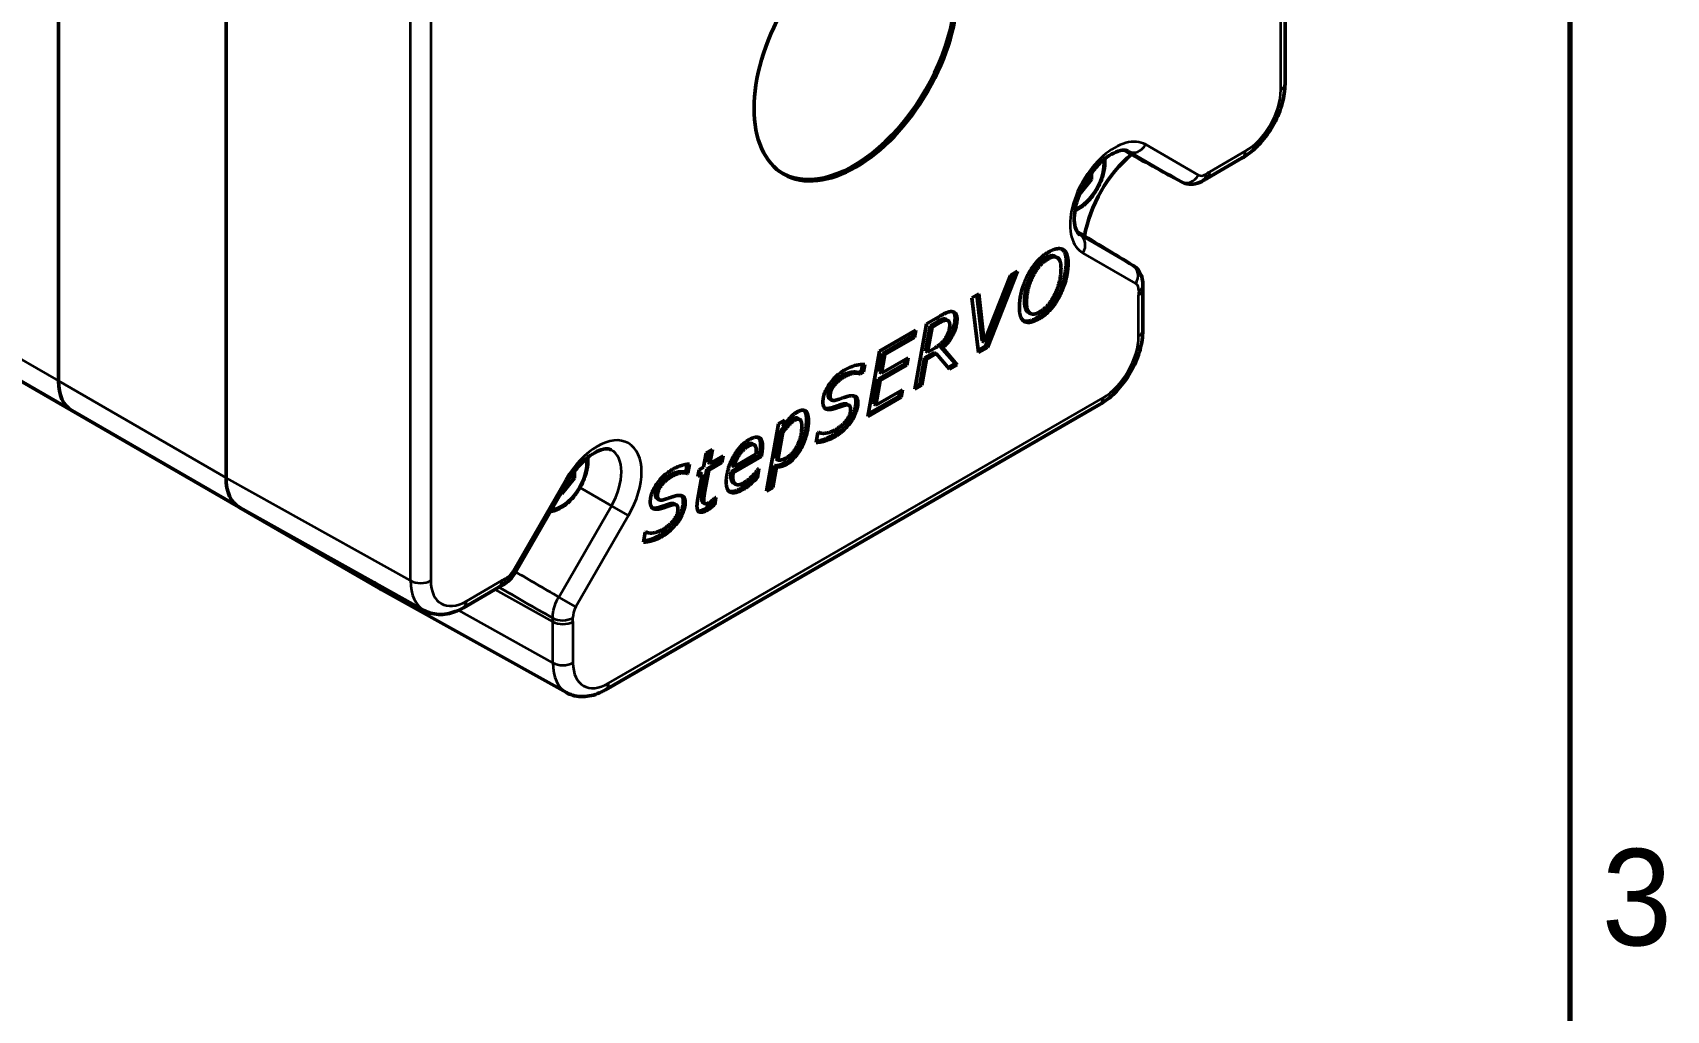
# Model space of a CAD drawing. Header units: millimetres. Extents: x 872 to 2958, y -144 to 589.
# Drawn here: x 1551.3 to 1665.1, y 367.2 to 435.2 of the extents above; entities that cross this region are included whole.
import ezdxf

# ---------------------------------------------------------------- set-up
doc = ezdxf.new("R2010")
doc.units = ezdxf.units.MM
doc.header["$LTSCALE"] = 2
doc.layers.get('0').update_dxf_attribs({"lineweight": 25})
for name, color, linetype, lineweight in [('경계(ISO)', 7, 'Continuous', 70), ('외형선(ISO)', 7, 'Continuous', 50), ('좁은 외형선(ISO)', 7, 'Continuous', 35)]:
    doc.layers.add(name, color=color, linetype=linetype, lineweight=lineweight)
doc.styles.get("Standard").update_dxf_attribs({"font": ''})
doc.styles.get('Standard').set_extended_font_data('Gulim')

# ---------------------------------------------------------------- blocks, each defined once
blk = doc.blocks.new('경계 Default Border')
at = {"layer": '경계(ISO)', "flags": 128}
blk.add_lwpolyline([(10, 10), (10, 287), (410, 287), (410, 10), (10, 10)], dxfattribs=at)
at = {"layer": '경계(ISO)', "insert": (411.157, 183.793), "char_height": 3.5, "attachment_point": 7}
blk.add_mtext('3', dxfattribs=at)

msp = doc.modelspace()

# ---------------------------------------------------------------- linework, layer by layer
at = {"layer": '외형선(ISO)', "color": 0}
for p, q in [((1638.5068, 471.4073), (1638.5068, 431.6553)), ((1553.1186, 450.983), (1553.1186, 410.9747)), ((1553.1186, 450.983), (1553.1186, 410.9747)), ((1564.7859, 404.2385), (1564.7859, 444.2471)), ((1564.7859, 444.247), (1564.7859, 404.2386)), ((1522.5844, 427.0818), (1554.0506, 408.9147)), ((1627.286, 427.0378), (1627.3228, 427.0165)), ((1633.0569, 425.0738), (1635.532, 426.5028)), ((1625.0355, 425.4676), (1625.0355, 424.9984)), ((1625.0355, 424.9984), (1624.1825, 423.9371)), ((1624.8009, 425.1338), (1625.0355, 424.9984)), ((1624.0578, 421.3614), (1624.021, 421.3826)), ((1619.894, 418.614), (1617.79, 413.3167)), ((1619.3976, 418.3274), (1619.894, 418.614)), ((1622.6503, 419.5661), (1622.5088, 419.6478)), ((1617.5736, 413.685), (1619.3976, 418.3274)), ((1619.6685, 418.4837), (1617.6486, 413.3984)), ((1616.6933, 416.766), (1617.1811, 417.0476)), ((1617.1638, 412.9551), (1616.6933, 416.766)), ((1617.0575, 416.9763), (1617.4322, 413.7666)), ((1617.1811, 417.0476), (1617.5736, 413.685)), ((1628.6073, 417.3669), (1628.6073, 414.5089)), ((1613.5546, 414.9539), (1614.5157, 415.5088)), ((1614.3281, 415.1172), (1613.7971, 414.8106)), ((1615.05, 415.1822), (1614.9086, 415.2638)), ((1620.7745, 415.6786), (1620.633, 415.7603)), ((1610.2687, 413.0568), (1612.8071, 414.5223)), ((1612.5733, 414.0907), (1610.5054, 412.8968)), ((1612.7148, 414.0091), (1610.6468, 412.8152)), ((1612.6329, 414.4217), (1612.5733, 414.0907)), ((1612.7148, 414.0091), (1612.5733, 414.0907)), ((1612.8071, 414.5223), (1612.7148, 414.0091)), ((1612.7378, 410.3998), (1613.5546, 414.9539)), ((1613.7971, 414.8106), (1613.4854, 413.0609)), ((1613.9385, 414.7289), (1613.6268, 412.9793)), ((1613.9385, 414.7289), (1613.7971, 414.8106)), ((1614.4695, 415.0355), (1613.9385, 414.7289)), ((1609.452, 408.5027), (1610.2687, 413.0568)), ((1610.5054, 412.8968), (1610.2745, 411.6071)), ((1610.6468, 412.8152), (1610.5054, 412.8968)), ((1614.0712, 412.966), (1613.3988, 412.5777)), ((1613.6268, 412.9793), (1613.4854, 413.0609)), ((1614.2127, 412.8843), (1613.5402, 412.4961)), ((1613.6268, 412.9793), (1614.1232, 413.2659)), ((1614.2127, 412.8843), (1614.0712, 412.966)), ((1615.142, 411.7879), (1614.2127, 412.8843)), ((1614.6744, 413.2809), (1614.533, 413.3626)), ((1614.533, 413.3626), (1615.5518, 412.1878)), ((1614.6744, 413.2809), (1615.6933, 412.1061)), ((1617.6486, 413.3984), (1617.1449, 413.1076)), ((1617.79, 413.3167), (1617.1638, 412.9551)), ((1617.5736, 413.685), (1617.4322, 413.7666)), ((1617.79, 413.3167), (1617.6486, 413.3984)), ((1609.0277, 411.6937), (1608.7809, 411.5513)), ((1609.1007, 412.1345), (1609.0277, 411.6937)), ((1609.1691, 411.6121), (1609.0277, 411.6937)), ((1609.2544, 412.1271), (1609.1691, 411.6121)), ((1612.0408, 412.167), (1610.1822, 411.0939)), ((1612.1823, 412.0853), (1610.3236, 411.0122)), ((1610.6468, 412.8152), (1610.4159, 411.5254)), ((1610.4159, 411.5254), (1612.2746, 412.5985)), ((1612.1004, 412.498), (1612.0408, 412.167)), ((1612.1823, 412.0853), (1612.0408, 412.167)), ((1612.2746, 412.5985), (1612.1823, 412.0853)), ((1613.3988, 412.5777), (1613.0726, 410.7564)), ((1613.5402, 412.4961), (1613.2141, 410.6748)), ((1613.5402, 412.4961), (1613.3988, 412.5777)), ((1615.5518, 412.1878), (1615.0491, 411.8975)), ((1615.6933, 412.1061), (1615.142, 411.7879)), ((1615.6933, 412.1061), (1615.5518, 412.1878)), ((1608.9223, 411.4696), (1608.7809, 411.5513)), ((1609.1691, 411.6121), (1608.9223, 411.4696)), ((1610.1822, 411.0939), (1609.8733, 409.3692)), ((1610.3236, 411.0122), (1610.0148, 409.2876)), ((1610.3236, 411.0122), (1610.1822, 411.0939)), ((1610.4159, 411.5254), (1610.2745, 411.6071)), ((1613.2141, 410.6748), (1612.7378, 410.3998)), ((1613.0726, 410.7564), (1612.7705, 410.582)), ((1613.2141, 410.6748), (1613.0726, 410.7564)), ((1606.9567, 409.6446), (1606.8153, 409.7263)), ((1611.7811, 409.8475), (1609.452, 408.5027)), ((1611.6397, 409.9291), (1609.4846, 408.6849)), ((1610.0148, 409.2876), (1611.8734, 410.3607)), ((1611.6992, 410.2601), (1611.6397, 409.9291)), ((1611.7811, 409.8475), (1611.6397, 409.9291)), ((1611.8734, 410.3607), (1611.7811, 409.8475)), ((1554.0506, 408.9147), (1565.7029, 402.1873)), ((1625.6325, 409.3564), (1591.2063, 389.4804)), ((1604.7171, 408.3022), (1604.5756, 408.3839)), ((1608.1516, 409.2829), (1608.0102, 409.3645)), ((1610.0148, 409.2876), (1609.8733, 409.3692)), ((1602.4126, 403.3088), (1603.2525, 407.9862)), ((1603.4055, 407.4846), (1603.0591, 405.5483)), ((1603.5469, 407.403), (1603.2006, 405.4667)), ((1603.2525, 407.9862), (1603.697, 408.2428)), ((1603.5469, 407.403), (1603.4055, 407.4846)), ((1603.5231, 408.1424), (1603.4921, 407.9678)), ((1603.6335, 407.8862), (1603.4921, 407.9678)), ((1603.697, 408.2428), (1603.6335, 407.8862)), ((1605.8717, 406.7023), (1605.9871, 407.3921)), ((1605.9871, 407.3921), (1606.0189, 407.4105)), ((1598.1989, 405.9483), (1598.6462, 406.2065)), ((1598.4721, 406.106), (1598.3287, 405.3067)), ((1598.6462, 406.2065), (1598.4702, 405.2251)), ((1601.5559, 406.5263), (1601.4145, 406.6079)), ((1596.889, 405.1843), (1596.7976, 404.6327)), ((1597.0458, 405.1959), (1596.9391, 404.5511)), ((1597.7198, 404.7918), (1598.0228, 404.9668)), ((1598.0228, 404.9668), (1598.1989, 405.9483)), ((1599.1686, 405.3751), (1598.245, 404.8418)), ((1598.4702, 405.2251), (1598.3287, 405.3067)), ((1599.31, 405.2934), (1598.3865, 404.7602)), ((1598.4702, 405.2251), (1599.3908, 405.7566)), ((1599.2177, 405.6567), (1599.1686, 405.3751)), ((1599.31, 405.2934), (1599.1686, 405.3751)), ((1599.3908, 405.7566), (1599.31, 405.2934)), ((1601.909, 405.7975), (1599.9522, 404.6677)), ((1600.1571, 405.0026), (1600.0157, 405.0843)), ((1602.0504, 405.7158), (1600.0936, 404.586)), ((1600.1571, 405.0026), (1601.6781, 405.8808)), ((1601.883, 404.876), (1601.7849, 404.2628)), ((1601.8571, 404.861), (1601.883, 404.876)), ((1602.0504, 405.7158), (1601.909, 405.7975)), ((1602.9754, 405.0868), (1602.7186, 403.6487)), ((1603.1169, 405.0051), (1602.86, 403.5671)), ((1603.1169, 405.0051), (1602.9754, 405.0868)), ((1603.2006, 405.4667), (1603.0591, 405.5483)), ((1584.9361, 397.6766), (1588.6049, 404.031)), ((1589.0355, 404.2138), (1588.1516, 403.1142)), ((1588.8009, 404.3492), (1589.0355, 404.2138)), ((1589.0355, 404.683), (1589.0355, 404.2138)), ((1596.7976, 404.6327), (1596.763, 404.6127)), ((1596.9044, 404.5311), (1596.763, 404.6127)), ((1596.9391, 404.5511), (1596.7976, 404.6327)), ((1596.9391, 404.5511), (1596.9044, 404.5311)), ((1597.6101, 402.6656), (1597.9391, 404.5019)), ((1597.6389, 404.3286), (1597.7198, 404.7918)), ((1597.9391, 404.5019), (1597.6389, 404.3286)), ((1597.7977, 404.5835), (1597.6706, 404.5102)), ((1597.9391, 404.5019), (1597.7977, 404.5835)), ((1598.245, 404.8418), (1597.9593, 403.2638)), ((1598.3865, 404.7602), (1598.1007, 403.1822)), ((1598.3865, 404.7602), (1598.245, 404.8418)), ((1600.0936, 404.586), (1599.9522, 404.6677)), ((1600.256, 403.7918), (1600.1146, 403.8734)), ((1601.3289, 403.8262), (1601.1875, 403.9079)), ((1601.693, 404.6537), (1601.6435, 404.3444)), ((1601.7849, 404.2628), (1601.6435, 404.3444)), ((1588.1516, 403.1142), (1588.0793, 403.1207)), ((1588.0946, 403.1472), (1588.1516, 403.1142)), ((1594.9388, 402.7061), (1594.7973, 402.7877)), ((1598.7089, 402.7154), (1598.6664, 402.4657)), ((1598.8915, 402.8756), (1598.8078, 402.384)), ((1598.8684, 402.8622), (1598.8915, 402.8756)), ((1602.86, 403.5671), (1602.4126, 403.3088)), ((1602.7186, 403.6487), (1602.4454, 403.491)), ((1602.86, 403.5671), (1602.7186, 403.6487)), ((1575.6023, 396.4718), (1565.7329, 402.1699)), ((1578.5853, 395.0064), (1565.7375, 402.1673)), ((1596.1337, 402.3443), (1595.9922, 402.426)), ((1598.1253, 402.4348), (1597.9839, 402.5164)), ((1598.8078, 402.384), (1598.6664, 402.4657)), ((1593.8538, 399.7637), (1593.9692, 400.4536)), ((1593.9692, 400.4536), (1594.001, 400.4719)), ((1588.4848, 389.2909), (1575.637, 396.4519)), ((1583.782, 396.6249), (1581.3068, 395.1959))]:
    msp.add_line(p, q, dxfattribs=at)
msp.add_ellipse((1608.6265, 434.0407), major_axis=(5.0087, 8.6754), ratio=0.57735027, dxfattribs=at)
for centre, major_axis, ratio, start_param, end_param in [((1608.4851, 434.1224), (5, 8.6603), 0.57735027, 3.09379864, 6.33097932), ((1628.7021, 422.4501), (3, 5.1962), 0.57739424, 0.99298907, 2.14860359), ((1556.3006, 412.8118), (-2.25, -3.8971), 0.57735027, 5.49778714, 6.28318531), ((1556.3006, 412.8118), (-2.25, -3.8971), 0.57735027, 5.49778714, 6.28318531), ((1567.968, 406.0759), (-2.2502, -3.8974), 0.5773063, 5.49782522, 6.29191129), ((1577.8675, 400.3605), (-2.2502, -3.8974), 0.5773063, 6.01391821, 6.29191129)]:
    msp.add_ellipse(centre, major_axis=major_axis, ratio=ratio, start_param=start_param, end_param=end_param, dxfattribs=at)
for points, degree, knots in [([(1638.5068, 431.6553), (1638.5068, 431.2175), (1638.4369, 430.7544), (1638.1821, 429.8251), (1637.9901, 429.3461), (1637.5161, 428.4639), (1637.2302, 428.0487), (1636.6111, 427.3274), (1636.2719, 427.0094), (1635.7916, 426.6622), (1635.6628, 426.5783), (1635.532, 426.5028)], 3, [0, 0, 0, 0, 0.14903947, 0.14903947, 0.301837475, 0.301837475, 0.44967528, 0.44967528, 0.593933299, 0.593933299, 0.645330005, 0.645330005, 0.645330005, 0.645330005]), ([(1627.5915, 426.9723), (1627.5199, 427.0116), (1627.4328, 427.0383), (1627.1534, 427.0374), (1626.9588, 427.0015), (1626.5378, 426.8263), (1626.3232, 426.7054), (1625.8781, 426.38), (1625.6475, 426.1742), (1625.1983, 425.6902), (1624.9803, 425.41), (1624.5869, 424.8047), (1624.4121, 424.4789), (1624.1282, 423.8224), (1624.019, 423.4917), (1623.8754, 422.87), (1623.8395, 422.5783), (1623.8324, 422.0716), (1623.8593, 421.855), (1623.9493, 421.511), (1624.0116, 421.3858), (1624.1258, 421.2278), (1624.1764, 421.1835), (1624.2305, 421.1508)], 3, [3.93933373, 3.93933373, 3.93933373, 3.93933373, 4.25102441, 4.25102441, 4.57370936, 4.57370936, 4.84459883, 4.84459883, 5.12131583, 5.12131583, 5.40651676, 5.40651676, 5.69607953, 5.69607953, 5.98462258, 5.98462258, 6.26680264, 6.26680264, 6.53983915, 6.53983915, 6.81525823, 6.81525823, 7.05624056, 7.05624056, 7.05624056, 7.05624056]), ([(1625.9607, 426.4356), (1625.9752, 426.2876), (1625.9755, 426.1333), (1625.9413, 425.7125), (1625.8837, 425.4389), (1625.7056, 424.8958), (1625.5857, 424.6264), (1625.2961, 424.1165), (1625.1268, 423.8759), (1624.7533, 423.4448), (1624.549, 423.2545), (1624.1873, 422.9922), (1624.0346, 422.9017), (1623.8799, 422.8314)], 3, [3.03536125, 3.03536125, 3.03536125, 3.03536125, 3.23970828, 3.23970828, 3.57841915, 3.57841915, 3.91455234, 3.91455234, 4.24911174, 4.24911174, 4.58502719, 4.58502719, 4.81862038, 4.81862038, 4.81862038, 4.81862038]), ([(1632.8415, 424.9431), (1632.6619, 424.8288), (1632.4637, 424.7442), (1632.0695, 424.6619), (1631.8683, 424.658), (1631.5438, 424.7227), (1631.4128, 424.7699), (1631.2933, 424.8356)], 3, [0, 0, 0, 0, 0.067149868, 0.067149868, 0.129434763, 0.129434763, 0.172724257, 0.172724257, 0.172724257, 0.172724257]), ([(1627.9318, 419.0134), (1628.061, 418.935), (1628.1777, 418.8331), (1628.3684, 418.6011), (1628.4447, 418.4688), (1628.5597, 418.1784), (1628.5955, 418.0159), (1628.6149, 417.7748), (1628.6162, 417.6969), (1628.6128, 417.6187)], 3, [0, 0, 0, 0, 0.047957672, 0.047957672, 0.095878323, 0.095878323, 0.148353467, 0.148353467, 0.173014841, 0.173014841, 0.173014841, 0.173014841]), ([(1620.3688, 416.5019), (1620.3688, 415.9354), (1620.6227, 415.7662), (1620.633, 415.7603)], 2, [0, 0, 0, 0.5, 0.520504732, 0.520504732, 0.520504732]), ([(1615.4059, 415.7861), (1615.4346, 415.7584), (1615.5345, 415.6071), (1615.5345, 415.3705)], 2, [0.346870364, 0.346870364, 0.346870364, 0.5, 1, 1, 1]), ([(1628.6073, 414.5089), (1628.6073, 414.071), (1628.5374, 413.608), (1628.2826, 412.6786), (1628.0906, 412.1997), (1627.6166, 411.3175), (1627.3307, 410.9023), (1626.7116, 410.181), (1626.3724, 409.863), (1625.8921, 409.5158), (1625.7633, 409.4319), (1625.6325, 409.3564)], 3, [0, 0, 0, 0, 0.14903947, 0.14903947, 0.301837475, 0.301837475, 0.44967528, 0.44967528, 0.593933299, 0.593933299, 0.645330005, 0.645330005, 0.645330005, 0.645330005]), ([(1607.8689, 411.7446), (1608.1171, 411.8879), (1608.3418, 411.9881), (1608.7439, 412.1025), (1608.9844, 412.1437), (1609.1822, 412.1315), (1609.2444, 412.1277), (1609.2544, 412.1271)], 3, [0, 0, 0, 0, 0.406446932, 0.406446932, 0.812893863, 0.969340431, 0.999184084, 0.999184084, 0.999184084, 0.999184084]), ([(1606.6971, 410.0083), (1606.6971, 409.8283), (1606.8012, 409.7344), (1606.8153, 409.7263)], 2, [0, 0, 0, 0.5, 0.563380282, 0.563380282, 0.563380282]), ([(1606.9973, 407.1755), (1606.6509, 406.9755), (1606.1108, 406.8087), (1605.8864, 406.7904)], 2, [0, 0, 0, 0.5, 0.870499545, 0.870499545, 0.870499545]), ([(1591.5915, 406.1877), (1591.5199, 406.227), (1591.4328, 406.2537), (1591.1582, 406.2528), (1590.9722, 406.2195), (1590.5629, 406.0544), (1590.3493, 405.9369), (1589.9054, 405.6181), (1589.6749, 405.4156), (1589.2248, 404.9374), (1589.0057, 404.6598), (1588.7379, 404.2537), (1588.6697, 404.1433), (1588.6049, 404.031)], 3, [3.93933373, 3.93933373, 3.93933373, 3.93933373, 4.25102441, 4.25102441, 4.56271509, 4.56271509, 4.83371027, 4.83371027, 5.11005857, 5.11005857, 5.39498221, 5.39498221, 5.49778714, 5.49778714, 5.49778714, 5.49778714]), ([(1589.9607, 405.651), (1589.9752, 405.503), (1589.9755, 405.3487), (1589.9413, 404.9279), (1589.8837, 404.6543), (1589.7056, 404.1112), (1589.5857, 403.8418), (1589.2961, 403.3319), (1589.1268, 403.0913), (1588.7533, 402.6601), (1588.549, 402.4699), (1588.1206, 402.1592), (1587.8964, 402.0392), (1587.5705, 401.9317), (1587.4704, 401.9077), (1587.3708, 401.8935)], 3, [3.03536125, 3.03536125, 3.03536125, 3.03536125, 3.23970828, 3.23970828, 3.57841915, 3.57841915, 3.91455234, 3.91455234, 4.24911174, 4.24911174, 4.58502719, 4.58502719, 4.92367944, 4.92367944, 5.07280964, 5.07280964, 5.07280964, 5.07280964]), ([(1594.6792, 403.0697), (1594.6792, 402.8897), (1594.7833, 402.7959), (1594.7973, 402.7877)], 2, [0, 0, 0, 0.5, 0.563380282, 0.563380282, 0.563380282]), ([(1594.9794, 400.237), (1594.633, 400.037), (1594.0929, 399.8702), (1593.8685, 399.8518)], 2, [0, 0, 0, 0.5, 0.870499545, 0.870499545, 0.870499545]), ([(1584.9361, 397.6766), (1584.8281, 397.4895), (1584.6959, 397.3136), (1584.4006, 397.0082), (1584.2337, 396.8753), (1584.0346, 396.7626), (1584.0145, 396.7518), (1583.9944, 396.7413)], 3, [0, 0, 0, 0, 0.064812285, 0.064812285, 0.130105106, 0.130105106, 0.137324787, 0.137324787, 0.137324787, 0.137324787]), ([(1581.3068, 395.1959), (1580.9416, 394.985), (1580.557, 394.8382), (1579.7854, 394.7021), (1579.384, 394.7145), (1578.8656, 394.8703), (1578.7213, 394.9307), (1578.5854, 395.0064)], 3, [0, 0, 0, 0, 0.143548655, 0.143548655, 0.288962355, 0.288962355, 0.347109524, 0.347109524, 0.347109524, 0.347109524]), ([(1591.2063, 389.4804), (1590.8411, 389.2696), (1590.4565, 389.1227), (1589.6849, 388.9866), (1589.2835, 388.999), (1588.7651, 389.1548), (1588.6208, 389.2152), (1588.4848, 389.2909)], 3, [0, 0, 0, 0, 0.143548655, 0.143548655, 0.288962355, 0.288962355, 0.347109524, 0.347109524, 0.347109524, 0.347109524])]:
    msp.add_open_spline(points, degree=degree, knots=knots, dxfattribs=at)
for points, degree in [([(1627.3352, 427.0096), (1627.331, 427.0118), (1627.3269, 427.0142), (1627.3228, 427.0165)], 3), ([(1631.2933, 424.8356), (1629.9737, 425.5604), (1628.6543, 426.285), (1627.3352, 427.0096)], 3), ([(1633.0569, 425.0738), (1632.9855, 425.0326), (1632.9136, 424.989), (1632.8415, 424.9431)], 3), ([(1624.0578, 421.3614), (1624.0619, 421.359), (1624.066, 421.3566), (1624.07, 421.3541)], 3), ([(1624.07, 421.3541), (1625.3571, 420.574), (1626.6443, 419.7938), (1627.9318, 419.0134)], 3), ([(1620.568, 418.2799), (1620.8277, 418.7964), (1621.6012, 419.6862), (1622.0601, 419.9512)], 2), ([(1622.5088, 419.6478), (1622.267, 419.7874), (1621.8465, 419.5446)], 2), ([(1622.0601, 419.9512), (1622.6893, 420.3144), (1623.4079, 419.9362), (1623.4079, 419.1997)], 2), ([(1622.9911, 420.1514), (1623.2665, 419.9261), (1623.2665, 419.2813)], 2), ([(1621.8465, 419.5446), (1621.506, 419.348), (1620.9605, 418.6731), (1620.7642, 418.2532)], 2), ([(1621.988, 419.4629), (1621.6474, 419.2663), (1621.1019, 418.5915), (1620.9056, 418.1716)], 2), ([(1622.9115, 418.8364), (1622.9115, 419.3963), (1622.4238, 419.7146), (1621.988, 419.4629)], 2), ([(1622.5075, 417.0535), (1622.7066, 417.4817), (1622.9115, 418.3698), (1622.9115, 418.8364)], 2), ([(1623.2665, 419.2813), (1623.2665, 418.7481), (1622.9894, 417.5983), (1622.7239, 417.0718)], 2), ([(1623.4079, 419.1997), (1623.4079, 418.6664), (1623.1309, 417.5167), (1622.8653, 416.9901)], 2), ([(1620.0138, 416.047), (1620.0138, 416.6069), (1620.2996, 417.745), (1620.568, 418.2799)], 2), ([(1620.7642, 418.2532), (1620.5737, 417.84), (1620.3688, 416.9251), (1620.3688, 416.5019)], 2), ([(1620.9056, 418.1716), (1620.7152, 417.7583), (1620.5102, 416.8435), (1620.5102, 416.4202)], 2), ([(1628.6128, 417.6187), (1628.6091, 417.5334), (1628.6073, 417.4494), (1628.6073, 417.3669)], 3), ([(1620.5102, 416.4202), (1620.5102, 415.8537), (1620.998, 415.5288), (1621.4367, 415.782)], 2), ([(1622.7239, 417.0718), (1622.4555, 416.5302), (1621.6936, 415.6471), (1621.2173, 415.3721)], 2), ([(1622.8653, 416.9901), (1622.5969, 416.4486), (1621.835, 415.5654), (1621.3588, 415.2905)], 2), ([(1621.4367, 415.782), (1621.7715, 415.9753), (1622.3199, 416.6485), (1622.5075, 417.0535)], 2), ([(1614.8707, 415.2805), (1614.7783, 415.3105), (1614.5186, 415.2272), (1614.3281, 415.1172)], 2), ([(1615.0121, 415.1988), (1614.9198, 415.2288), (1614.66, 415.1455), (1614.4695, 415.0355)], 2), ([(1614.5157, 415.5088), (1614.839, 415.6954), (1615.243, 415.832), (1615.3902, 415.7904)], 2), ([(1615.5345, 415.3705), (1615.5345, 414.8606), (1614.9833, 413.7725), (1614.533, 413.3626)], 2), ([(1615.6759, 415.2888), (1615.6759, 414.7789), (1615.1247, 413.6908), (1614.6744, 413.2809)], 2), ([(1614.9086, 415.2638), (1614.891, 415.274), (1614.8707, 415.2805)], 2), ([(1615.1651, 414.8706), (1615.1651, 415.0172), (1615.0901, 415.1738), (1615.0121, 415.1988)], 2), ([(1615.3902, 415.7904), (1615.523, 415.7571), (1615.6759, 415.5254), (1615.6759, 415.2888)], 2), ([(1621.3588, 415.2905), (1620.7267, 414.9256), (1620.0138, 415.3138), (1620.0138, 416.047)], 2), ([(1621.2173, 415.3721), (1620.6397, 415.0386), (1620.2923, 415.172)], 2), ([(1614.8361, 413.8974), (1614.9919, 414.1274), (1615.1651, 414.6373), (1615.1651, 414.8706)], 2), ([(1614.1232, 413.2659), (1614.3541, 413.3992), (1614.6975, 413.6975), (1614.8361, 413.8974)], 2), ([(1606.3335, 409.4984), (1606.3335, 410.0816), (1607.1907, 411.353), (1607.8689, 411.7446)], 2), ([(1607.6438, 411.3313), (1607.2137, 411.083), (1606.6971, 410.3448), (1606.6971, 410.0083)], 2), ([(1607.7852, 411.2497), (1607.3552, 411.0014), (1606.8385, 410.2632), (1606.8385, 409.9266)], 2), ([(1608.7809, 411.5513), (1608.6135, 411.6346), (1607.9901, 411.5313), (1607.6438, 411.3313)], 2), ([(1608.9223, 411.4696), (1608.755, 411.5529), (1608.1315, 411.4496), (1607.7852, 411.2497)], 2), ([(1607.1156, 409.0435), (1606.7433, 408.9251), (1606.3335, 409.1518), (1606.3335, 409.4984)], 2), ([(1606.8385, 409.9266), (1606.8385, 409.7466), (1607.0233, 409.58), (1607.2628, 409.6483)], 2), ([(1607.2628, 409.6483), (1607.4129, 409.695), (1607.918, 409.8666), (1608.0883, 409.9149)], 2), ([(1608.0883, 409.9149), (1608.4259, 410.0033), (1608.7752, 409.7816), (1608.7752, 409.4617)], 2), ([(1608.6337, 409.5433), (1608.6337, 409.2734), (1608.4057, 408.6119), (1608.2008, 408.3036)], 2), ([(1608.7752, 409.4617), (1608.7752, 409.1918), (1608.5472, 408.5302), (1608.3422, 408.222)], 2), ([(1608.5106, 409.9332), (1608.6337, 409.812), (1608.6337, 409.5433)], 2), ([(1604.2078, 408.3144), (1604.0116, 408.2011), (1603.5873, 407.7329), (1603.4055, 407.4846)], 2), ([(1603.6335, 407.8862), (1603.8528, 408.1895), (1604.2829, 408.6677), (1604.5397, 408.816)], 2), ([(1604.5756, 408.3839), (1604.4519, 408.4553), (1604.2078, 408.3144)], 2), ([(1604.8659, 407.8512), (1604.8659, 408.1778), (1604.6205, 408.3894), (1604.3492, 408.2328)], 2), ([(1604.5397, 408.816), (1604.9265, 409.0393), (1605.3334, 408.721), (1605.3334, 408.2211)], 2), ([(1605.192, 408.3028), (1605.192, 407.8462), (1604.9467, 406.9047), (1604.7446, 406.5081)], 2), ([(1605.0186, 408.9353), (1605.192, 408.7643), (1605.192, 408.3028)], 2), ([(1606.9742, 409.1251), (1606.663, 409.0262), (1606.4688, 409.0891)], 2), ([(1607.7448, 409.3767), (1607.5918, 409.3384), (1607.1647, 409.1818), (1606.9742, 409.1251)], 2), ([(1608.2008, 408.3036), (1607.9815, 407.9737), (1607.3956, 407.4055), (1606.9973, 407.1755)], 2), ([(1607.8862, 409.2951), (1607.7333, 409.2567), (1607.3061, 409.1001), (1607.1156, 409.0435)], 2), ([(1607.2195, 407.5871), (1607.7246, 407.8787), (1608.2643, 408.6535), (1608.2643, 409.0135)], 2), ([(1608.0102, 409.3645), (1607.9147, 409.4196), (1607.7448, 409.3767)], 2), ([(1608.2643, 409.0135), (1608.2643, 409.2034), (1608.0709, 409.3417), (1607.8862, 409.2951)], 2), ([(1604.3492, 408.2328), (1604.153, 408.1195), (1603.7287, 407.6512), (1603.5469, 407.403)], 2), ([(1604.5975, 406.5765), (1604.7331, 406.8847), (1604.8659, 407.5279), (1604.8659, 407.8512)], 2), ([(1605.3334, 408.2211), (1605.3334, 407.7646), (1605.0881, 406.8231), (1604.8861, 406.4265)], 2), ([(1606.0189, 407.4105), (1606.2469, 407.2922), (1606.9107, 407.4088), (1607.2195, 407.5871)], 2), ([(1608.3422, 408.222), (1608.1229, 407.892), (1607.537, 407.3238), (1607.1387, 407.0939)], 2), ([(1599.6059, 403.9212), (1599.6059, 404.7643), (1600.5265, 406.499), (1601.2077, 406.8922)], 2), ([(1600.971, 406.5123), (1600.6333, 406.3174), (1600.1109, 405.5325), (1600.0157, 405.0843)], 2), ([(1601.1124, 406.4307), (1600.7747, 406.2357), (1600.2524, 405.4509), (1600.1571, 405.0026)], 2), ([(1601.4145, 406.6079), (1601.2756, 406.6881), (1600.971, 406.5123)], 2), ([(1601.6983, 406.1457), (1601.6983, 406.439), (1601.4212, 406.609), (1601.1124, 406.4307)], 2), ([(1601.2077, 406.8922), (1601.6579, 407.1522), (1602.137, 406.9089), (1602.137, 406.4423)], 2), ([(1601.6781, 405.8808), (1601.6897, 405.9674), (1601.6983, 406.0824), (1601.6983, 406.1457)], 2), ([(1601.838, 407.0539), (1601.9956, 406.9024), (1601.9956, 406.524)], 2), ([(1601.9956, 406.524), (1601.9956, 406.4407), (1601.9552, 406.0607), (1601.909, 405.7975)], 2), ([(1602.137, 406.4423), (1602.137, 406.359), (1602.0966, 405.9791), (1602.0504, 405.7158)], 2), ([(1604.7446, 406.5081), (1604.5426, 406.1049), (1604, 405.4584), (1603.6941, 405.2817)], 2), ([(1603.8326, 405.6417), (1604.0779, 405.7833), (1604.4705, 406.2832), (1604.5975, 406.5765)], 2), ([(1604.8861, 406.4265), (1604.684, 406.0232), (1604.1414, 405.3767), (1603.8355, 405.2001)], 2), ([(1607.1387, 407.0939), (1606.7924, 406.8939), (1606.1718, 406.7023), (1605.8717, 406.7023)], 2), ([(1595.851, 404.806), (1596.2233, 405.021), (1596.8265, 405.1926), (1597.0458, 405.1959)], 2), ([(1603.6941, 405.2817), (1603.4805, 405.1584), (1603.1226, 405.0651), (1602.9754, 405.0868)], 2), ([(1603.8355, 405.2001), (1603.6219, 405.0768), (1603.2641, 404.9835), (1603.1169, 405.0051)], 2), ([(1603.2006, 405.4667), (1603.3535, 405.4584), (1603.6335, 405.5267), (1603.8326, 405.6417)], 2), ([(1594.3155, 402.5598), (1594.3155, 403.143), (1595.1727, 404.4144), (1595.851, 404.806)], 2), ([(1595.6259, 404.3928), (1595.1958, 404.1445), (1594.6792, 403.4063), (1594.6792, 403.0697)], 2), ([(1595.7673, 404.3111), (1595.3372, 404.0628), (1594.8206, 403.3246), (1594.8206, 402.988)], 2), ([(1596.763, 404.6127), (1596.5956, 404.696), (1595.9722, 404.5927), (1595.6259, 404.3928)], 2), ([(1596.9044, 404.5311), (1596.737, 404.6144), (1596.1136, 404.5111), (1595.7673, 404.3111)], 2), ([(1600.7834, 403.428), (1600.2322, 403.1097), (1599.6059, 403.3446), (1599.6059, 403.9212)], 2), ([(1599.9522, 404.6677), (1599.9378, 404.5794), (1599.9262, 404.4194), (1599.9262, 404.3528)], 2), ([(1599.9262, 404.3528), (1599.9262, 403.9822), (1600.1146, 403.8734)], 2), ([(1600.0936, 404.586), (1600.0792, 404.4977), (1600.0676, 404.3378), (1600.0676, 404.2711)], 2), ([(1600.0676, 404.2711), (1600.0676, 403.8845), (1600.4775, 403.6812), (1600.8527, 403.8979)], 2), ([(1601.1875, 403.9079), (1601.0403, 403.7829), (1600.8123, 403.6079), (1600.642, 403.5096)], 2), ([(1601.3289, 403.8262), (1601.1817, 403.7012), (1600.9537, 403.5263), (1600.7834, 403.428)], 2), ([(1600.8527, 403.8979), (1601.1153, 404.0495), (1601.6695, 404.606), (1601.8571, 404.861)], 2), ([(1601.6435, 404.3444), (1601.5251, 404.2261), (1601.3347, 404.0362), (1601.1875, 403.9079)], 2), ([(1601.7849, 404.2628), (1601.6666, 404.1445), (1601.4761, 403.9545), (1601.3289, 403.8262)], 2), ([(1594.8206, 402.988), (1594.8206, 402.8081), (1595.0053, 402.6415), (1595.2449, 402.7098)], 2), ([(1595.2449, 402.7098), (1595.395, 402.7564), (1595.9, 402.9281), (1596.0703, 402.9764)], 2), ([(1596.0703, 402.9764), (1596.408, 403.0647), (1596.7572, 402.8431), (1596.7572, 402.5231)], 2), ([(1596.6158, 402.6048), (1596.6158, 402.3349), (1596.3878, 401.6733), (1596.1829, 401.3651)], 2), ([(1596.4927, 402.9946), (1596.6158, 402.8734), (1596.6158, 402.6048)], 2), ([(1597.5697, 402.2724), (1597.5697, 402.3623), (1597.5899, 402.544), (1597.6101, 402.6656)], 2), ([(1597.9593, 403.2638), (1597.9362, 403.1438), (1597.8987, 402.8422), (1597.8987, 402.7623)], 2), ([(1597.8987, 402.7623), (1597.8987, 402.5656), (1597.9839, 402.5164)], 2), ([(1598.1007, 403.1822), (1598.0776, 403.0622), (1598.0401, 402.7606), (1598.0401, 402.6806)], 2), ([(1598.0401, 402.6806), (1598.0401, 402.4807), (1598.2162, 402.3857), (1598.4528, 402.5223)], 2), ([(1598.4528, 402.5223), (1598.551, 402.579), (1598.8194, 402.8106), (1598.8684, 402.8622)], 2), ([(1600.642, 403.5096), (1600.1053, 403.1998), (1599.7944, 403.3029)], 2), ([(1595.0977, 402.1049), (1594.7254, 401.9866), (1594.3155, 402.2132), (1594.3155, 402.5598)], 2), ([(1594.9563, 402.1865), (1594.6451, 402.0877), (1594.4508, 402.1506)], 2), ([(1595.7269, 402.4382), (1595.5739, 402.3998), (1595.1468, 402.2432), (1594.9563, 402.1865)], 2), ([(1595.8683, 402.3565), (1595.7153, 402.3182), (1595.2882, 402.1616), (1595.0977, 402.1049)], 2), ([(1595.2016, 400.6485), (1595.7067, 400.9401), (1596.2464, 401.715), (1596.2464, 402.0749)], 2), ([(1595.9922, 402.426), (1595.8968, 402.4811), (1595.7269, 402.4382)], 2), ([(1596.2464, 402.0749), (1596.2464, 402.2649), (1596.053, 402.4032), (1595.8683, 402.3565)], 2), ([(1596.7572, 402.5231), (1596.7572, 402.2532), (1596.5292, 401.5917), (1596.3243, 401.2834)], 2), ([(1598.2566, 401.9791), (1597.9276, 401.7891), (1597.5697, 401.9158), (1597.5697, 402.2724)], 2), ([(1598.1152, 402.0607), (1597.8261, 401.8938), (1597.6528, 401.9225)], 2), ([(1598.6664, 402.4657), (1598.5337, 402.3523), (1598.2306, 402.1274), (1598.1152, 402.0607)], 2), ([(1598.8078, 402.384), (1598.6751, 402.2707), (1598.372, 402.0457), (1598.2566, 401.9791)], 2), ([(1594.001, 400.4719), (1594.229, 400.3536), (1594.8928, 400.4702), (1595.2016, 400.6485)], 2), ([(1596.1829, 401.3651), (1595.9635, 401.0351), (1595.3776, 400.4669), (1594.9794, 400.237)], 2), ([(1596.3243, 401.2834), (1596.105, 400.9535), (1595.5191, 400.3853), (1595.1208, 400.1553)], 2), ([(1595.1208, 400.1553), (1594.7744, 399.9553), (1594.1539, 399.7637), (1593.8538, 399.7637)], 2), ([(1583.9944, 396.7413), (1583.9241, 396.7049), (1583.8532, 396.6661), (1583.782, 396.6249)], 3)]:
    msp.add_open_spline(points, degree=degree, dxfattribs=at)
at = {"layer": '좁은 외형선(ISO)', "color": 0}
for p, q in [((1638.2139, 431.247), (1638.2139, 470.999)), ((1577.6311, 397.0789), (1577.6311, 436.8309)), ((1579.0391, 436.8344), (1579.0391, 397.0825)), ((1521.6524, 429.1418), (1553.1186, 410.9747)), ((1627.6124, 426.9605), (1627.578, 426.9794)), ((1631.2811, 424.8424), (1627.6124, 426.9605)), ((1628.8071, 427.4253), (1632.4758, 425.3072)), ((1633.264, 425.5316), (1635.7391, 426.9606)), ((1624.2511, 421.1386), (1624.2176, 421.1589)), ((1624.2511, 421.1386), (1627.9198, 419.0205)), ((1628.1147, 417.7534), (1624.4459, 419.8716)), ((1621.988, 419.4629), (1621.8465, 419.5446)), ((1623.4079, 419.1997), (1623.2665, 419.2813)), ((1620.9056, 418.1716), (1620.7642, 418.2532)), ((1620.5102, 416.4202), (1620.3688, 416.5019)), ((1622.8653, 416.9901), (1622.7239, 417.0718)), ((1628.3144, 414.1006), (1628.3144, 416.9587)), ((1614.4695, 415.0355), (1614.3281, 415.1172)), ((1615.0121, 415.1988), (1614.8707, 415.2805)), ((1615.6759, 415.2888), (1615.5345, 415.3705)), ((1621.3588, 415.2905), (1621.2173, 415.3721)), ((1553.1186, 410.9747), (1564.7859, 404.2386)), ((1607.7852, 411.2497), (1607.6438, 411.3313)), ((1591.4134, 389.9382), (1625.8396, 409.8142)), ((1606.8385, 409.9266), (1606.6971, 410.0083)), ((1608.7752, 409.4617), (1608.6337, 409.5433)), ((1604.3492, 408.2328), (1604.2078, 408.3144)), ((1605.3334, 408.2211), (1605.192, 408.3028)), ((1607.1156, 409.0435), (1606.9742, 409.1251)), ((1607.8862, 409.2951), (1607.7448, 409.3767)), ((1608.3422, 408.222), (1608.2008, 408.3036)), ((1607.1387, 407.0939), (1606.9973, 407.1755)), ((1601.1124, 406.4307), (1600.971, 406.5123)), ((1602.137, 406.4423), (1601.9956, 406.524)), ((1604.8861, 406.4265), (1604.7446, 406.5081)), ((1603.8355, 405.2001), (1603.6941, 405.2817)), ((1577.6311, 397.0789), (1564.7859, 404.2385)), ((1584.7772, 397.7684), (1588.4459, 404.1228)), ((1588.4459, 404.1228), (1588.6049, 404.031)), ((1595.7673, 404.3111), (1595.6259, 404.3928)), ((1600.0676, 404.2711), (1599.9262, 404.3528)), ((1591.6124, 402.2946), (1589.4243, 403.5579)), ((1594.8206, 402.988), (1594.6792, 403.0697)), ((1596.7572, 402.5231), (1596.6158, 402.6048)), ((1598.0401, 402.6806), (1597.8987, 402.7623)), ((1598.1007, 403.1822), (1597.9593, 403.2638)), ((1600.7834, 403.428), (1600.642, 403.5096)), ((1587.9437, 395.9402), (1591.6124, 402.2946)), ((1592.8071, 401.6049), (1589.1384, 395.2505)), ((1592.8071, 401.6049), (1591.6124, 402.2946)), ((1595.0977, 402.1049), (1594.9563, 402.1865)), ((1595.8683, 402.3565), (1595.7269, 402.4382)), ((1598.2566, 401.9791), (1598.1152, 402.0607)), ((1596.3243, 401.2834), (1596.1829, 401.3651)), ((1595.1208, 400.1553), (1594.9794, 400.237)), ((1581.5139, 395.6537), (1583.9891, 397.0827)), ((1584.7772, 397.7684), (1584.9361, 397.6766)), ((1577.6365, 396.8781), (1577.6363, 396.8782)), ((1579.3045, 395.9485), (1579.3045, 395.9485)), ((1583.5052, 396.4651), (1587.5306, 394.2215)), ((1589.1384, 395.2505), (1587.9437, 395.9402)), ((1587.5306, 391.3635), (1580.968, 395.0212)), ((1587.5306, 391.3635), (1587.5306, 394.2215)), ((1588.9386, 394.2251), (1588.9386, 391.367))]:
    msp.add_line(p, q, dxfattribs=at)
for centre, major_axis, ratio, start_param, end_param in [((1635.7389, 429.8183), (1.75, 3.0311), 0.57739424, 3.92702889, 5.49774907), ((1637.5068, 431.6553), (1, 0), 0.57735027, 5.49778714, 6.28318531), ((1626.6265, 423.6484), (-2.1806, -3.7769), 0.57735027, 3.14159265, 6.28318531), ((1416.2902, 542.7771), (-325.2773, 178.5621), 0.00026838, 3.99045709, 4.00655962), ((1625.9318, 424.0496), (1.6807, 2.911), 0.57735027, 0, 0.01234291), ((1628.1, 427.8336), (-0.5, -0.866), 0.81649658, 0.01745329, 1.57079633), ((1635.032, 427.3688), (0.5, -0.866), 0.57735027, 0, 0.78539816), ((1624.1516, 425.0773), (-1.225, -2.1218), 0.57735027, 0.63968975, 2.5019029), ((1632.9758, 426.1733), (-0.5, -0.8661), 0.57734988, 0.00005812, 0.83634883), ((1632.3047, 425.7868), (0.5368, -0.8437), 0.54719279, 6.28318476, 7.04437022), ((1633.2643, 419.8161), (-3.5, -6.0622), 0.57739424, 3.92702889, 3.97798694), ((1632.5569, 425.9398), (0.5, -0.866), 0.57735027, 0, 0.78539816), ((1631.7687, 425.7154), (-0.5, -0.866), 0.81649658, 0.01745329, 1.57079633), ((1418.2899, 546.2407), (-317.278, 192.4174), 0.00026838, 2.27662568, 2.29272822), ((1625.9318, 424.0496), (-1.6807, -2.911), 0.57735027, 6.2708424, 6.28318531), ((1623.7388, 420.2798), (0.5, 0.866), 0.81649658, 4.71238898, 6.26573201), ((1627.4075, 418.1617), (0.5, 0.866), 0.81649658, 4.71238898, 6.26573201), ((1627.6146, 416.8874), (0.5, 0.8661), 0.57734988, 5.44683663, 6.28312703), ((1627.6137, 417.6618), (0.9991, -0.043), 0.54719279, 5.52200039, 6.28318605), ((1627.6073, 417.3669), (1, 0), 0.57735027, 5.49778714, 6.28318531), ((1633.2643, 419.8161), (-3.5, -6.0622), 0.57739424, 5.44679102, 5.49774907), ((1625.8394, 412.6719), (1.75, 3.0311), 0.57739424, 3.92702889, 5.49774907), ((1627.6073, 414.5089), (1, 0), 0.57735027, 5.49778714, 6.28318531), ((1625.1325, 410.2224), (0.5, -0.866), 0.57735027, 0, 0.78539816), ((1590.6265, 402.8638), (2.1806, 3.7769), 0.57735027, 4.71238898, 7.85398163), ((1589.9318, 403.265), (1.6807, 2.911), 0.57735027, 4.71238898, 6.29552822), ((1588.1516, 404.2927), (-1.225, -2.1218), 0.57735027, 0.37897806, 2.5019029), ((1578.332, 397.4907), (1, 0), 0.57735027, 3.93571746, 5.49778714), ((1580.807, 398.9199), (-2.237, -3.9048), 0.5773215, 5.49588633, 6.28962071), ((1581.5141, 398.5116), (-1.7501, -3.0313), 0.5773063, 5.49782522, 7.06854539), ((1583.282, 397.4909), (0.5, -0.866), 0.57735027, 0, 0.78539816), ((1583.9887, 391.3668), (-3.5003, -6.0626), 0.5773063, 3.8759947, 3.92695274), ((1583.5341, 397.6291), (0.4603, -0.8878), 0.60600884, 0, 0.81220927), ((1584.2772, 398.0571), (0.5, 0.8661), 0.5773494, 3.87604139, 4.71233179), ((1363.2238, 514.4483), (-330.9104, 184.5168), 0.02111426, 3.97769591, 3.98997856), ((1364.199, 513.8853), (-329.91, 183.9402), 0.01588409, 3.97769561, 3.99300394), ((1580.8068, 396.0619), (0.5, -0.866), 0.57735027, 0, 0.78539816), ((1589.6385, 394.9618), (-0.5, -0.8661), 0.57735114, 4.71244668, 5.5487374), ((1588.2251, 394.9207), (0.999, 0.0453), 0.60600884, 3.9093395, 5.47097603), ((1583.2816, 391.775), (-3.0134, -5.1891), 0.57728921, 2.35768648, 2.40864452), ((1588.2315, 394.6333), (1, 0), 0.57735027, 3.93571746, 5.49778714), ((1583.9887, 391.3668), (-3.5003, -6.0626), 0.5773063, 2.35623257, 2.40719061), ((1588.2315, 391.7752), (1, 0), 0.57735027, 3.93571746, 5.49778714), ((1590.7065, 393.2044), (-2.237, -3.9048), 0.5773215, 5.49588633, 6.28962071), ((1591.4136, 392.7961), (-1.7501, -3.0313), 0.5773063, 5.49782522, 7.06854539), ((1590.7063, 390.3464), (0.5, -0.866), 0.57735027, 0, 0.78539816)]:
    msp.add_ellipse(centre, major_axis=major_axis, ratio=ratio, start_param=start_param, end_param=end_param, dxfattribs=at)
for points in [[(1631.2933, 424.8356), (1631.2892, 424.8378), (1631.2851, 424.8401), (1631.2811, 424.8424)], [(1627.9198, 419.0205), (1627.9238, 419.0181), (1627.9278, 419.0158), (1627.9318, 419.0134)]]:
    msp.add_open_spline(points, degree=3, dxfattribs=at)
msp.add_open_spline([(1587.5254, 394.4677), (1587.5221, 394.5529), (1587.525, 394.6424), (1587.5339, 394.7343), (1587.5525, 394.9254), (1587.5983, 395.1314), (1587.6676, 395.3353), (1587.7369, 395.5392), (1587.8315, 395.7465), (1587.9437, 395.9402)], degree=3, knots=[0, 0, 0, 0, 0.19216101, 0.19216101, 0.19216101, 0.59607246, 0.59607246, 0.59607246, 1, 1, 1, 1], dxfattribs=at)

# ---------------------------------------------------------------- block references
at = {"color": 0, "xscale": 1.9171971, "yscale": 1.9171971, "zscale": 1.9171971}
msp.add_blockref('경계 Default Border', (872.2858, 19.2362), dxfattribs=at)

doc.saveas('drawing.dxf')
